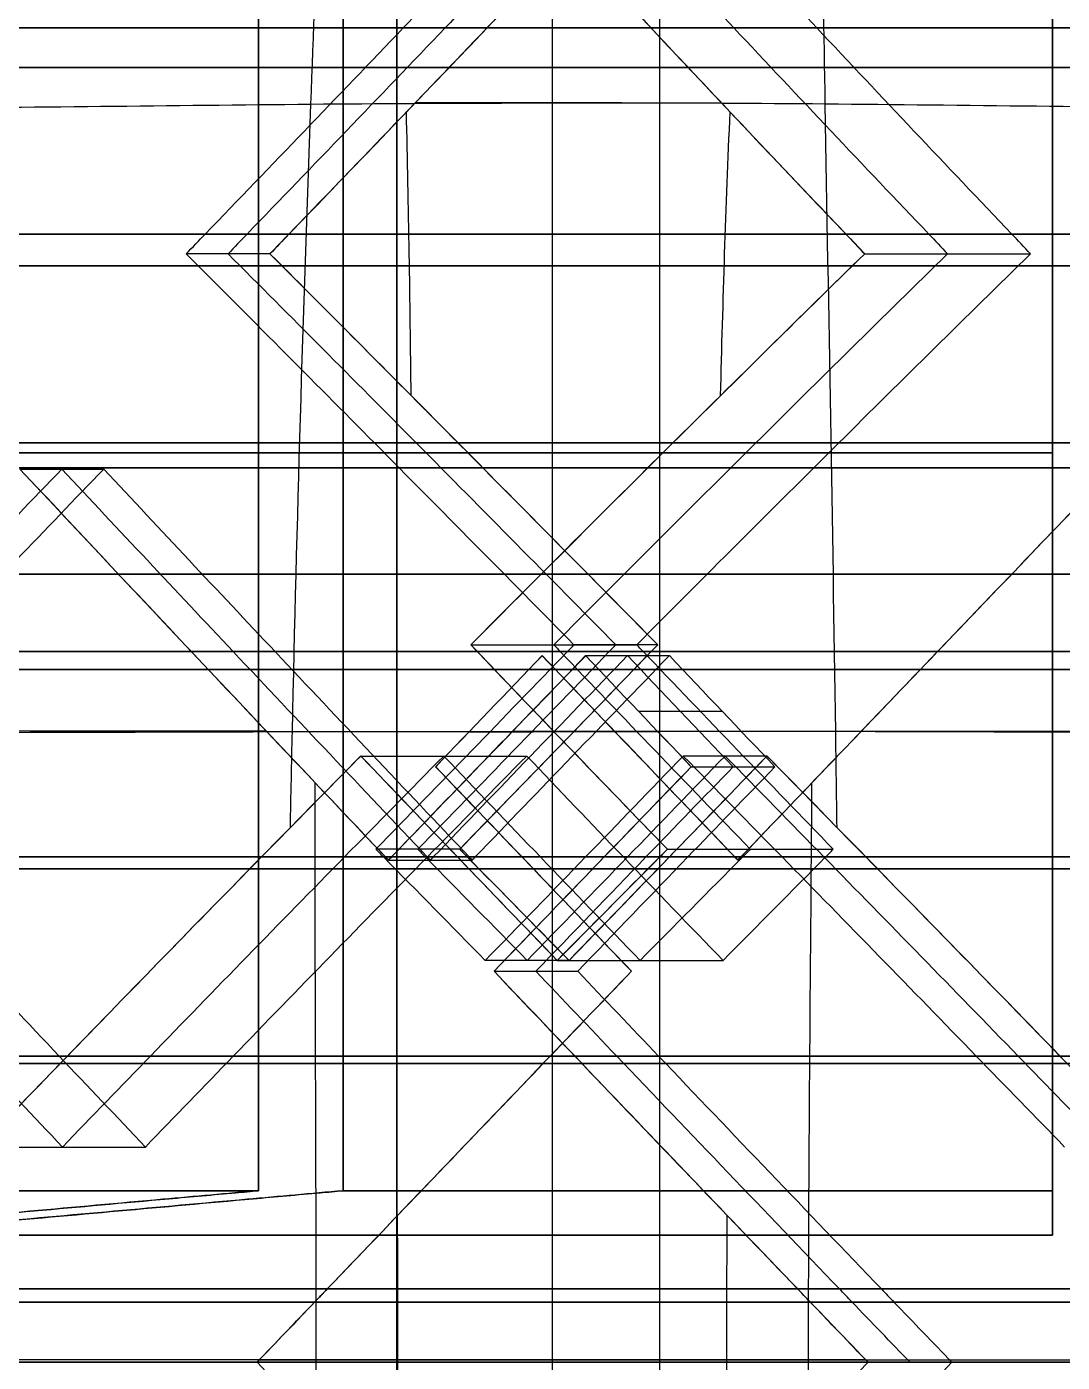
# Model space of a CAD drawing. Header units: millimetres. Extents: x -184 to 184, y -148 to 146.
# Drawn here: x -17.95 to -0.83, y -1 to 21.09 of the extents above; entities that cross this region are included whole.
import ezdxf

# ---------------------------------------------------------------- set-up
doc = ezdxf.new("R2010")
doc.units = ezdxf.units.MM
doc.header["$MEASUREMENT"] = 0
for name, color, linetype, true_color in [('Helping lines', 7, 'Continuous', 0xc80000), ('Rim', 1, 'Continuous', 0xff0000), ('Spacer', 7, 'Continuous', 0xffdead), ('Tyre', 7, 'Continuous', 0x000000)]:
    doc.layers.add(name, color=color, linetype=linetype, true_color=true_color)

msp = doc.modelspace()

# ---------------------------------------------------------------- linework, layer by layer
at = {"layer": 'Helping lines'}
msp.add_line((184.089, -1), (-184.089, -1), dxfattribs=at)
at = {"layer": 'Helping lines', "extrusion": (0, 1, 0)}
msp.add_circle((0, 0, -1), 127, dxfattribs=at)
at = {"layer": 'Rim', "extrusion": (0, 1, 0)}
msp.add_circle((0, 0, 12.037), 36.738, dxfattribs=at)
for start, end in [(46.7109, 88.2891), (271.7109, 313.2891)]:
    msp.add_arc((0, 0, 14.044), 33.051, start, end, dxfattribs=at)
at = {"layer": 'Rim', "extrusion": (-3.13543e-08, 1, -1.98731e-08)}
msp.add_arc((0, 0, 1.837), 19, 317.9772, 357.0228, dxfattribs=at)
at = {"layer": 'Rim', "extrusion": (-3.62232e-08, 1, 8.11843e-09)}
msp.add_arc((0, 0, 1.837), 19, 2.9772, 42.0228, dxfattribs=at)
at = {"layer": 'Rim', "extrusion": (-8.11843e-09, 1, -3.62232e-08)}
msp.add_arc((0, 0, 1.837), 19, 272.9772, 312.0228, dxfattribs=at)
at = {"layer": 'Rim', "extrusion": (-1.98731e-08, 1, 3.13543e-08)}
msp.add_arc((0, 0, 1.837), 19, 47.9772, 87.0228, dxfattribs=at)
at = {"layer": 'Rim', "extrusion": (1.77996e-15, 1, -8.51685e-16)}
msp.add_arc((0, 0, 1.102), 30.562, 46.8504, 88.1496, dxfattribs=at)
at = {"layer": 'Rim', "extrusion": (1.46866e-15, 1, 6.99118e-15)}
msp.add_arc((0, 0, 1.102), 30.562, 271.8504, 313.1496, dxfattribs=at)
at = {"layer": 'Rim'}
for points, degree in [([(-11.831, 45, -7.484), (-11.831, -1, -7.484), (-11.831, -47, -7.484)], 2), ([(-7.484, 45, 11.831), (-7.484, -1, 11.831), (-7.484, -47, 11.831)], 2), ([(-14.115, 1.837, -12.719), (-14.115, 20.938, -12.719), (-14.115, 40.039, -12.719)], 2), ([(-14.115, 40.039, 12.719), (-14.115, 20.938, 12.719), (-14.115, 1.837, 12.719)], 2), ([(-12.719, 40.039, -14.115), (-12.719, 20.938, -14.115), (-12.719, 1.837, -14.115)], 2), ([(-12.719, 1.837, 14.115), (-12.719, 20.938, 14.115), (-12.719, 40.039, 14.115)], 2), ([(-0.987, 1.837, -18.974), (-0.987, 20.938, -18.974), (-0.987, 40.039, -18.974)], 2), ([(-0.987, 40.039, 18.974), (-0.987, 20.938, 18.974), (-0.987, 1.837, 18.974)], 2), ([(-0.987, 40.039, -33.14), (-0.987, 27.312, -33.14), (-0.987, 14.584, -33.14)], 2), ([(-0.987, 40.039, 33.14), (-0.987, 27.312, 33.14), (-0.987, 14.584, 33.14)], 2), ([(-0.987, 26.987, 35.526), (-0.987, 18.358, 33.866), (-0.987, 9.73, 32.206), (-0.987, 1.102, 30.546)], 3), ([(-0.987, 1.102, -30.546), (-0.987, 9.73, -32.206), (-0.987, 18.359, -33.866), (-0.987, 26.987, -35.526)], 3)]:
    msp.add_open_spline(points, degree=degree, dxfattribs=at)
for points, knots in [([(-22.297, 1.102, 20.901), (-20.804, 1.236, 19.409), (-19.314, 1.37, 17.918), (-17.083, 1.57, 15.688), (-16.342, 1.637, 14.946), (-15.232, 1.737, 13.837), (-14.863, 1.77, 13.467), (-14.368, 1.814, 12.972), (-14.241, 1.826, 12.846), (-14.115, 1.837, 12.719)], [0, 0, 0, 0, 6.31056, 6.31056, 9.465016, 9.465016, 11.041908, 11.041908, 11.585209, 11.585209, 11.585209, 11.585209]), ([(-14.115, 1.837, -12.719), (-14.642, 1.79, -13.246), (-15.169, 1.742, -13.774), (-16.43, 1.629, -15.034), (-17.163, 1.563, -15.768), (-19.363, 1.366, -17.968), (-20.83, 1.234, -19.435), (-22.297, 1.102, -20.901)], [1.690357, 1.690357, 1.690357, 1.690357, 3.931987, 3.931987, 7.049703, 7.049703, 13.285135, 13.285135, 13.285135, 13.285135]), ([(-20.901, 1.102, -22.297), (-19.409, 1.236, -20.804), (-17.918, 1.37, -19.314), (-15.688, 1.57, -17.083), (-14.946, 1.637, -16.342), (-13.837, 1.737, -15.232), (-13.467, 1.77, -14.863), (-12.972, 1.814, -14.368), (-12.846, 1.826, -14.241), (-12.719, 1.837, -14.115)], [0, 0, 0, 0, 6.31056, 6.31056, 9.465016, 9.465016, 11.041908, 11.041908, 11.585209, 11.585209, 11.585209, 11.585209]), ([(-12.719, 1.837, 14.115), (-13.246, 1.79, 14.642), (-13.774, 1.742, 15.169), (-15.034, 1.629, 16.43), (-15.768, 1.563, 17.163), (-17.968, 1.366, 19.363), (-19.435, 1.234, 20.83), (-20.901, 1.102, 22.297)], [1.690357, 1.690357, 1.690357, 1.690357, 3.931987, 3.931987, 7.049703, 7.049703, 13.285135, 13.285135, 13.285135, 13.285135]), ([(-0.987, 1.102, 30.546), (-0.987, 1.236, 28.435), (-0.987, 1.37, 26.327), (-0.987, 1.57, 23.173), (-0.987, 1.637, 22.124), (-0.987, 1.737, 20.555), (-0.987, 1.77, 20.033), (-0.987, 1.814, 19.332), (-0.987, 1.826, 19.154), (-0.987, 1.837, 18.974)], [0, 0, 0, 0, 6.31056, 6.31056, 9.465016, 9.465016, 11.041908, 11.041908, 11.585209, 11.585209, 11.585209, 11.585209]), ([(-0.987, 1.837, -18.974), (-0.987, 1.79, -19.72), (-0.987, 1.742, -20.466), (-0.987, 1.629, -22.249), (-0.987, 1.563, -23.286), (-0.987, 1.366, -26.397), (-0.987, 1.234, -28.472), (-0.987, 1.102, -30.546)], [1.690357, 1.690357, 1.690357, 1.690357, 3.931987, 3.931987, 7.049703, 7.049703, 13.285135, 13.285135, 13.285135, 13.285135])]:
    msp.add_open_spline(points, degree=3, knots=knots, dxfattribs=at)
msp.add_rational_spline([(-11.831, -1, -7.484), (-19.316, -1, 4.347), (-7.484, -1, 11.831), (4.347, -1, 19.316), (11.831, -1, 7.484), (19.316, -1, -4.347), (7.484, -1, -11.832), (-4.347, -1, -19.316), (-11.831, -1, -7.484)], [0.999999860338, 0.707106851018, 1, 0.707106781187, 1, 0.707106781187, 1, 0.707106781187, 1], degree=2, knots=[113.097336, 113.097336, 113.097336, 114.668132, 114.668132, 116.238928, 116.238928, 117.809724, 117.809724, 119.380521, 119.380521, 119.380521], dxfattribs=at)
at = {"layer": 'Spacer'}
for points in [[(-11.831, -39, -7.484), (-11.831, -1, -7.484), (-11.831, 37, -7.484)], [(-9.257, -39, -5.856), (-9.257, -1, -5.856), (-9.257, 37, -5.856)]]:
    msp.add_open_spline(points, degree=2, dxfattribs=at)
at = {"layer": 'Tyre'}
for p, q in [((-10.339, 21.072, -131.249), (-11.723, 21.072, -121.176)), ((-7.626, 21.072, 131.434), (-4.883, 21.072, 121.644)), ((-13.613, 17.662, -131.404), (-14.997, 17.662, -121.332)), ((-4.404, 17.662, 132.034), (-1.661, 17.662, 122.244)), ((-13.927, 17.335, -131.409), (-15.312, 17.335, -121.336)), ((-4.093, 17.335, 132.081), (-1.35, 17.335, 122.291)), ((-10.815, 14.206, -132.062), (-12.199, 14.206, -121.989)), ((-7.265, 14.206, 132.304), (-4.522, 14.206, 122.514)), ((-18.061, 13.774, -131.416), (-16.677, 13.774, -121.344)), ((-10.605, 10.867, 132.377), (-7.862, 10.867, 122.587)), ((-7.516, 10.867, -132.588), (-8.9, 10.867, -122.516)), ((-15.227, 10.755, -132.017), (-13.843, 10.755, -121.945)), ((-10.498, 10.755, 132.393), (-7.755, 10.755, 122.602)), ((-9.427, 10.688, 132.552), (-9.427, 10.688, 122.385)), ((-7.624, 10.755, -132.589), (-9.008, 10.755, -122.517)), ((-8.707, 10.688, -132.601), (-7.323, 10.688, -122.529)), ((-2.888, 10.755, 132.861), (-2.888, 10.755, 122.694)), ((-10.307, 9.769, 132.546), (-10.307, 9.769, 122.378)), ((-7.834, 9.769, -132.715), (-6.45, 9.769, -122.642)), ((-12.425, 9.028, 132.349), (-9.682, 9.028, 122.559)), ((-11.187, 8.849, 132.528), (-11.187, 8.849, 122.36)), ((-5.709, 9.028, -132.809), (-7.094, 9.028, -122.736)), ((-6.96, 8.849, -132.817), (-5.576, 8.849, -122.744)), ((-14.067, 7.358, 132.285), (-11.324, 7.358, 122.495)), ((-10.79, 7.485, -132.542), (-12.174, 7.485, -122.469)), ((-10.665, 7.358, -132.559), (-12.049, 7.358, -122.487)), ((-12.017, 7.358, -132.546), (-10.633, 7.358, -122.473)), ((-11.968, 7.306, -132.553), (-10.584, 7.306, -122.48)), ((-11.918, 7.358, -132.555), (-10.533, 7.358, -122.482)), ((-10.826, 7.358, 132.57), (-8.083, 7.358, 122.779)), ((-9.759, 7.358, 132.724), (-9.759, 7.358, 122.557)), ((-7.323, 7.358, -132.809), (-8.708, 7.358, -122.737)), ((-8.401, 7.358, -132.817), (-7.017, 7.358, -122.744)), ((-7.481, 7.358, 132.777), (-4.738, 7.358, 122.987)), ((-7.355, 7.485, 132.777), (-4.612, 7.485, 122.987)), ((-6.24, 7.358, 132.943), (-6.24, 7.358, 122.776)), ((-6.19, 7.306, 132.948), (-6.19, 7.306, 122.781)), ((-6.14, 7.358, 132.948), (-6.14, 7.358, 122.781)), ((-4.073, 7.358, -132.968), (-5.458, 7.358, -122.896)), ((-8.982, 5.646, -132.771), (-10.367, 5.646, -122.699)), ((-9.177, 5.646, 132.758), (-6.434, 5.646, 122.968)), ((-10.222, 5.467, -132.776), (-8.838, 5.467, -122.703)), ((-7.949, 5.467, 132.931), (-7.949, 5.467, 122.764)), ((-20.156, 4.065, 131.657), (-17.413, 4.065, 121.867)), ((-17.276, 4.065, 132.053), (-14.533, 4.065, 122.262)), ((-9.292, 4.065, 132.889), (-9.292, 4.065, 122.722)), ((-8.886, 4.065, -132.917), (-7.502, 4.065, -122.844)), ((-0.863, 4.065, -133.175), (-2.248, 4.065, -123.103)), ((-18.729, 2.56, 131.901), (-15.986, 2.56, 122.111)), ((-12.979, 0.212, 132.649), (-12.979, 0.212, 122.482)), ((-5.201, 0.212, -133.181), (-3.816, 0.212, -123.108)), ((-13.188, -0.006, 132.639), (-13.188, -0.006, 122.472)), ((-4.993, -0.006, -133.2), (-3.608, -0.006, -123.127)), ((-14.141, -1.001, 132.535), (-14.141, -1.001, 122.368)), ((-4.035, -1.001, -133.227), (-2.65, -1.001, -123.154))]:
    msp.add_line(p, q, dxfattribs=at)
at = {"layer": 'Tyre', "extrusion": (0, 1, 0)}
for centre, radius in [((-0.002, 0, 21.072), 127.353), ((-0.002, 0, 20.415), 123.407), ((-0.002, 0, 17.662), 127.831), ((-0.002, 0, 17.139), 123.865), ((-0.002, 0, 14.206), 128.204), ((-0.002, 0, 13.797), 124.225), ((-0.002, 0, 10.755), 128.486), ((-0.002, 0, 10.46), 124.497), ((-0.002, 0, 7.358), 128.687), ((-0.002, 0, 7.163), 124.692), ((-0.002, 0, 4.065), 128.817), ((-0.002, 0, 3.943), 124.819), ((-0.002, 0, -0.006), 128.908)]:
    msp.add_circle(centre, radius, dxfattribs=at)
at = {"layer": 'Tyre', "extrusion": (1.65375e-16, 1, 0)}
msp.add_circle((-0.002, 0, 0.212), 128.897, dxfattribs=at)
at = {"layer": 'Tyre', "extrusion": (5.68862e-17, 1, 0)}
msp.add_circle((-0.002, 0, -1), 124.906, dxfattribs=at)
at = {"layer": 'Tyre'}
for points, knots in [([(-13.589, 7.845, 132.308), (-13.579, 8.374, 132.283), (-13.496, 12.364, 132.08), (-13.31, 18.671, 131.594), (-13.067, 24.502, 130.496), (-12.935, 26.844, 129.927)], [51.609654, 51.609654, 51.609654, 51.609654, 53.199346, 63.599665, 70.617441, 70.617441, 70.617441, 70.617441]), ([(-4.55, 7.845, -132.926), (-4.557, 8.374, -132.9), (-4.611, 12.364, -132.688), (-4.729, 18.671, -132.181), (-4.821, 24.502, -131.06), (-4.874, 26.844, -130.479)], [51.609654, 51.609654, 51.609654, 51.609654, 53.199346, 63.599665, 70.617441, 70.617441, 70.617441, 70.617441]), ([(-15.312, 17.335, -121.336), (-15.207, 17.444, -121.335), (-15.102, 17.553, -121.333), (-14.997, 17.662, -121.332), (-13.903, 18.797, -121.313), (-12.811, 19.934, -121.263), (-11.723, 21.072, -121.176), (-10.854, 21.982, -121.107), (-9.986, 22.893, -121.014), (-9.123, 23.803, -120.895)], [-562.448075, -562.448075, -562.448075, -562.448075, -561.994457, -561.994457, -561.994457, -557.263242, -557.263242, -557.263242, -553.481691, -553.481691, -553.481691, -553.481691]), ([(-8.431, 23.803, -125.931), (-9.294, 22.893, -126.05), (-10.161, 21.982, -126.143), (-11.031, 21.072, -126.212), (-12.119, 19.934, -126.299), (-13.211, 18.797, -126.35), (-14.305, 17.662, -126.368), (-14.41, 17.553, -126.37), (-14.515, 17.444, -126.371), (-14.62, 17.335, -126.372)], [553.481691, 553.481691, 553.481691, 553.481691, 557.263242, 557.263242, 557.263242, 561.994457, 561.994457, 561.994457, 562.448075, 562.448075, 562.448075, 562.448075]), ([(-7.739, 23.803, -130.967), (-8.602, 22.893, -131.086), (-9.469, 21.982, -131.179), (-10.339, 21.072, -131.249), (-11.426, 19.934, -131.335), (-12.518, 18.797, -131.386), (-13.613, 17.662, -131.404), (-13.718, 17.553, -131.406), (-13.822, 17.444, -131.407), (-13.927, 17.335, -131.409)], [553.481691, 553.481691, 553.481691, 553.481691, 557.263242, 557.263242, 557.263242, 561.994457, 561.994457, 561.994457, 562.448075, 562.448075, 562.448075, 562.448075]), ([(-10.164, 23.803, 130.801), (-9.325, 22.893, 131.037), (-8.478, 21.982, 131.247), (-7.626, 21.072, 131.434), (-6.56, 19.934, 131.668), (-5.485, 18.797, 131.867), (-4.404, 17.662, 132.034), (-4.3, 17.553, 132.05), (-4.196, 17.444, 132.066), (-4.093, 17.335, 132.081)], [553.481691, 553.481691, 553.481691, 553.481691, 557.263242, 557.263242, 557.263242, 561.994457, 561.994457, 561.994457, 562.448075, 562.448075, 562.448075, 562.448075]), ([(-8.792, 23.803, 125.906), (-7.953, 22.893, 126.142), (-7.107, 21.982, 126.352), (-6.255, 21.072, 126.539), (-5.189, 19.934, 126.773), (-4.114, 18.797, 126.972), (-3.032, 17.662, 127.139), (-2.929, 17.553, 127.155), (-2.825, 17.444, 127.171), (-2.721, 17.335, 127.186)], [553.481691, 553.481691, 553.481691, 553.481691, 557.263242, 557.263242, 557.263242, 561.994457, 561.994457, 561.994457, 562.448075, 562.448075, 562.448075, 562.448075]), ([(-1.35, 17.335, 122.291), (-1.453, 17.444, 122.276), (-1.557, 17.553, 122.26), (-1.661, 17.662, 122.244), (-2.742, 18.797, 122.077), (-3.817, 19.934, 121.878), (-4.883, 21.072, 121.644), (-5.735, 21.982, 121.457), (-6.581, 22.893, 121.247), (-7.42, 23.803, 121.011)], [-562.448075, -562.448075, -562.448075, -562.448075, -561.994457, -561.994457, -561.994457, -557.263242, -557.263242, -557.263242, -553.481691, -553.481691, -553.481691, -553.481691]), ([(-29.977, 19.832, 128.489), (-28.996, 19.827, 128.714), (-25.768, 19.803, 129.422), (-20.258, 19.715, 130.532), (-13.247, 19.829, 131.351), (-8.8, 19.834, 131.575), (-6.462, 19.833, 131.669)], [4.957821, 4.957821, 4.957821, 4.957821, 7.979294, 14.867092, 21.754891, 28.497638, 28.497638, 28.497638, 28.497638]), ([(12.205, 19.832, -131.374), (11.202, 19.827, -131.464), (7.908, 19.803, -131.726), (2.298, 19.715, -132.075), (-4.759, 19.829, -131.931), (-9.195, 19.834, -131.548), (-11.524, 19.833, -131.323)], [4.957821, 4.957821, 4.957821, 4.957821, 7.979294, 14.867092, 21.754891, 28.497638, 28.497638, 28.497638, 28.497638]), ([(-8.9, 10.867, -122.516), (-10, 11.984, -122.367), (-11.1, 13.097, -122.192), (-12.199, 14.206, -121.989), (-13.238, 15.254, -121.797), (-14.275, 16.297, -121.58), (-15.312, 17.335, -121.336)], [-571.634047, -571.634047, -571.634047, -571.634047, -566.910086, -566.910086, -566.910086, -562.448075, -562.448075, -562.448075, -562.448075]), ([(-14.62, 17.335, -126.372), (-13.583, 16.297, -126.616), (-12.545, 15.254, -126.833), (-11.507, 14.206, -127.025), (-10.408, 13.097, -127.228), (-9.308, 11.984, -127.403), (-8.208, 10.867, -127.552)], [562.448075, 562.448075, 562.448075, 562.448075, 566.910086, 566.910086, 566.910086, 571.634047, 571.634047, 571.634047, 571.634047]), ([(-7.516, 10.867, -132.595), (-8.569, 11.937, -132.455), (-9.621, 13.002, -132.288), (-11.759, 15.159, -131.892), (-12.843, 16.249, -131.66), (-13.928, 17.335, -131.412)], [-68.94071, -68.94071, -68.94071, -68.94071, -64.42064, -64.42064, -59.754737, -59.754737, -59.754737, -59.754737]), ([(-13.927, 17.335, -131.409), (-12.891, 16.297, -131.653), (-11.853, 15.254, -131.87), (-10.815, 14.206, -132.062), (-9.715, 13.097, -132.265), (-8.616, 11.984, -132.44), (-7.516, 10.867, -132.588)], [562.448075, 562.448075, 562.448075, 562.448075, 566.910086, 566.910086, 566.910086, 571.634047, 571.634047, 571.634047, 571.634047]), ([(-10.606, 10.867, 132.384), (-9.544, 11.937, 132.388), (-8.479, 13.002, 132.366), (-6.307, 15.159, 132.265), (-5.201, 16.249, 132.182), (-4.093, 17.335, 132.084)], [-68.94071, -68.94071, -68.94071, -68.94071, -64.42064, -64.42064, -59.754737, -59.754737, -59.754737, -59.754737]), ([(-4.093, 17.335, 132.081), (-5.153, 16.297, 132.182), (-6.21, 15.254, 132.256), (-7.265, 14.206, 132.304), (-8.382, 13.097, 132.356), (-9.495, 11.984, 132.38), (-10.605, 10.867, 132.377)], [562.448075, 562.448075, 562.448075, 562.448075, 566.910086, 566.910086, 566.910086, 571.634047, 571.634047, 571.634047, 571.634047]), ([(-2.721, 17.335, 127.186), (-3.781, 16.297, 127.287), (-4.839, 15.254, 127.361), (-5.894, 14.206, 127.409), (-7.011, 13.097, 127.461), (-8.124, 11.984, 127.484), (-9.234, 10.867, 127.482)], [562.448075, 562.448075, 562.448075, 562.448075, 566.910086, 566.910086, 566.910086, 571.634047, 571.634047, 571.634047, 571.634047]), ([(-7.862, 10.867, 122.587), (-6.752, 11.984, 122.589), (-5.639, 13.097, 122.566), (-4.522, 14.206, 122.514), (-3.467, 15.254, 122.466), (-2.41, 16.297, 122.392), (-1.35, 17.335, 122.291)], [-571.634047, -571.634047, -571.634047, -571.634047, -566.910086, -566.910086, -566.910086, -562.448075, -562.448075, -562.448075, -562.448075]), ([(-17.369, 13.774, -126.38), (-18.335, 12.769, -126.34), (-19.299, 11.762, -126.277), (-20.26, 10.755, -126.194), (-21.341, 9.623, -126.101), (-22.419, 8.491, -125.981), (-23.493, 7.358, -125.837), (-23.51, 7.341, -125.835), (-23.526, 7.323, -125.833), (-23.543, 7.306, -125.83)], [896.70612, 896.70612, 896.70612, 896.70612, 900.890738, 900.890738, 900.890738, 905.594487, 905.594487, 905.594487, 905.666646, 905.666646, 905.666646, 905.666646]), ([(-22.851, 7.306, -120.794), (-22.834, 7.323, -120.796), (-22.818, 7.341, -120.799), (-22.801, 7.358, -120.801), (-21.727, 8.491, -120.945), (-20.649, 9.623, -121.064), (-19.568, 10.755, -121.158), (-18.607, 11.762, -121.241), (-17.643, 12.769, -121.303), (-16.677, 13.774, -121.344)], [-905.666646, -905.666646, -905.666646, -905.666646, -905.594487, -905.594487, -905.594487, -900.890738, -900.890738, -900.890738, -896.70612, -896.70612, -896.70612, -896.70612]), ([(-11.968, 7.306, -132.553), (-11.984, 7.323, -132.55), (-12.001, 7.341, -132.548), (-12.017, 7.358, -132.546), (-13.091, 8.491, -132.395), (-14.161, 9.623, -132.219), (-15.227, 10.755, -132.017), (-16.175, 11.762, -131.838), (-17.12, 12.769, -131.638), (-18.061, 13.774, -131.416)], [887.745593, 887.745593, 887.745593, 887.745593, 887.817752, 887.817752, 887.817752, 892.521502, 892.521502, 892.521502, 896.70612, 896.70612, 896.70612, 896.70612]), ([(-11.276, 7.306, -127.516), (-11.292, 7.323, -127.514), (-11.309, 7.341, -127.512), (-11.325, 7.358, -127.51), (-12.399, 8.491, -127.358), (-13.469, 9.623, -127.183), (-14.535, 10.755, -126.981), (-15.483, 11.762, -126.802), (-16.428, 12.769, -126.602), (-17.369, 13.774, -126.38)], [887.745593, 887.745593, 887.745593, 887.745593, 887.817752, 887.817752, 887.817752, 892.521502, 892.521502, 892.521502, 896.70612, 896.70612, 896.70612, 896.70612]), ([(-16.677, 13.774, -121.344), (-15.736, 12.769, -121.566), (-14.791, 11.762, -121.765), (-13.843, 10.755, -121.945), (-12.777, 9.623, -122.146), (-11.706, 8.491, -122.322), (-10.633, 7.358, -122.473), (-10.616, 7.341, -122.476), (-10.6, 7.323, -122.478), (-10.584, 7.306, -122.48)], [-896.70612, -896.70612, -896.70612, -896.70612, -892.521502, -892.521502, -892.521502, -887.817752, -887.817752, -887.817752, -887.745593, -887.745593, -887.745593, -887.745593]), ([(-6.19, 7.306, 132.948), (-6.173, 7.323, 132.948), (-6.156, 7.341, 132.948), (-6.14, 7.358, 132.948), (-5.056, 8.491, 132.944), (-3.972, 9.623, 132.916), (-2.888, 10.755, 132.861), (-1.924, 11.762, 132.813), (-0.961, 12.769, 132.743), (0.002, 13.774, 132.652)], [887.745593, 887.745593, 887.745593, 887.745593, 887.817752, 887.817752, 887.817752, 892.521502, 892.521502, 892.521502, 896.70612, 896.70612, 896.70612, 896.70612]), ([(0.002, 13.774, 122.485), (-0.961, 12.769, 122.576), (-1.924, 11.762, 122.646), (-2.888, 10.755, 122.694), (-3.972, 9.623, 122.749), (-5.056, 8.491, 122.777), (-6.14, 7.358, 122.781), (-6.156, 7.341, 122.781), (-6.173, 7.323, 122.781), (-6.19, 7.306, 122.781)], [-896.70612, -896.70612, -896.70612, -896.70612, -892.521502, -892.521502, -892.521502, -887.817752, -887.817752, -887.817752, -887.745593, -887.745593, -887.745593, -887.745593]), ([(-6.19, 7.306, 127.864), (-6.173, 7.323, 127.864), (-6.156, 7.341, 127.864), (-6.14, 7.358, 127.864), (-5.056, 8.491, 127.861), (-3.972, 9.623, 127.832), (-2.888, 10.755, 127.778), (-1.924, 11.762, 127.729), (-0.961, 12.769, 127.66), (0.002, 13.774, 127.568)], [887.745593, 887.745593, 887.745593, 887.745593, 887.817752, 887.817752, 887.817752, 892.521502, 892.521502, 892.521502, 896.70612, 896.70612, 896.70612, 896.70612]), ([(-12.174, 7.485, -122.469), (-11.118, 8.573, -122.509), (-10.062, 9.663, -122.525), (-9.008, 10.755, -122.517), (-8.972, 10.792, -122.516), (-8.936, 10.83, -122.516), (-8.9, 10.867, -122.516)], [-576.341863, -576.341863, -576.341863, -576.341863, -571.789323, -571.789323, -571.789323, -571.634047, -571.634047, -571.634047, -571.634047]), ([(-8.208, 10.867, -127.552), (-8.244, 10.83, -127.552), (-8.28, 10.792, -127.553), (-8.316, 10.755, -127.553), (-9.37, 9.663, -127.562), (-10.425, 8.573, -127.546), (-11.482, 7.485, -127.506)], [571.634047, 571.634047, 571.634047, 571.634047, 571.789323, 571.789323, 571.789323, 576.341863, 576.341863, 576.341863, 576.341863]), ([(-7.516, 10.867, -132.588), (-7.552, 10.83, -132.589), (-7.588, 10.792, -132.589), (-7.624, 10.755, -132.589), (-8.677, 9.663, -132.598), (-9.733, 8.573, -132.582), (-10.79, 7.485, -132.542)], [571.634047, 571.634047, 571.634047, 571.634047, 571.789323, 571.789323, 571.789323, 576.341863, 576.341863, 576.341863, 576.341863]), ([(-10.605, 10.867, 132.377), (-10.57, 10.83, 132.382), (-10.534, 10.792, 132.387), (-10.498, 10.755, 132.393), (-9.456, 9.663, 132.545), (-8.408, 8.573, 132.672), (-7.355, 7.485, 132.777)], [571.634047, 571.634047, 571.634047, 571.634047, 571.789323, 571.789323, 571.789323, 576.341863, 576.341863, 576.341863, 576.341863]), ([(-9.234, 10.867, 127.482), (-9.198, 10.83, 127.487), (-9.162, 10.792, 127.492), (-9.127, 10.755, 127.497), (-8.084, 9.663, 127.65), (-7.036, 8.573, 127.777), (-5.984, 7.485, 127.882)], [571.634047, 571.634047, 571.634047, 571.634047, 571.789323, 571.789323, 571.789323, 576.341863, 576.341863, 576.341863, 576.341863]), ([(-4.612, 7.485, 122.987), (-5.665, 8.573, 122.882), (-6.713, 9.663, 122.755), (-7.755, 10.755, 122.602), (-7.791, 10.792, 122.597), (-7.826, 10.83, 122.592), (-7.862, 10.867, 122.587)], [-576.341863, -576.341863, -576.341863, -576.341863, -571.789323, -571.789323, -571.789323, -571.634047, -571.634047, -571.634047, -571.634047]), ([(-8.707, 10.688, -132.601), (-9.779, 9.58, -132.611), (-10.85, 8.469, -132.595), (-11.918, 7.358, -132.555), (-11.935, 7.341, -132.554), (-11.951, 7.323, -132.553), (-11.968, 7.306, -132.553)], [883.046825, 883.046825, 883.046825, 883.046825, 887.673264, 887.673264, 887.673264, 887.745593, 887.745593, 887.745593, 887.745593]), ([(-8.015, 10.688, -127.565), (-9.087, 9.58, -127.574), (-10.157, 8.469, -127.558), (-11.226, 7.358, -127.518), (-11.242, 7.341, -127.518), (-11.259, 7.323, -127.517), (-11.276, 7.306, -127.516)], [883.046825, 883.046825, 883.046825, 883.046825, 887.673264, 887.673264, 887.673264, 887.745593, 887.745593, 887.745593, 887.745593]), ([(-10.584, 7.306, -122.48), (-10.567, 7.323, -122.481), (-10.55, 7.341, -122.481), (-10.533, 7.358, -122.482), (-9.465, 8.469, -122.522), (-8.395, 9.58, -122.538), (-7.323, 10.688, -122.529)], [-887.745593, -887.745593, -887.745593, -887.745593, -887.673264, -887.673264, -887.673264, -883.046825, -883.046825, -883.046825, -883.046825]), ([(-9.427, 10.688, 132.552), (-8.366, 9.58, 132.707), (-7.303, 8.469, 132.837), (-6.24, 7.358, 132.943), (-6.223, 7.341, 132.945), (-6.206, 7.323, 132.946), (-6.19, 7.306, 132.948)], [883.046825, 883.046825, 883.046825, 883.046825, 887.673264, 887.673264, 887.673264, 887.745593, 887.745593, 887.745593, 887.745593]), ([(-6.19, 7.306, 122.781), (-6.206, 7.323, 122.779), (-6.223, 7.341, 122.777), (-6.24, 7.358, 122.776), (-7.303, 8.469, 122.67), (-8.366, 9.58, 122.54), (-9.427, 10.688, 122.385)], [-887.745593, -887.745593, -887.745593, -887.745593, -887.673264, -887.673264, -887.673264, -883.046825, -883.046825, -883.046825, -883.046825]), ([(-9.427, 10.688, 127.468), (-8.366, 9.58, 127.624), (-7.303, 8.469, 127.753), (-6.24, 7.358, 127.859), (-6.223, 7.341, 127.861), (-6.206, 7.323, 127.863), (-6.19, 7.306, 127.864)], [883.046825, 883.046825, 883.046825, 883.046825, 887.673264, 887.673264, 887.673264, 887.745593, 887.745593, 887.745593, 887.745593]), ([(-27.876, 9.44, 130.014), (-27.683, 9.439, 130.055), (-25.241, 9.434, 130.57), (-20.522, 9.404, 131.445), (-14.408, 9.434, 132.185), (-10.689, 9.435, 132.474), (-9.234, 9.434, 132.564)], [7.386594, 7.386594, 7.386594, 7.386594, 7.979294, 14.867092, 21.754891, 26.053138, 26.053138, 26.053138, 26.053138]), ([(-13.986, 9.439, -132.241), (-15.996, 9.441, -132.036), (-18.75, 9.441, -131.682), (-21.479, 9.442, -131.236), (-22.205, 9.442, -131.112)], [-4.98254, -4.98254, -4.98254, -4.98254, 1.091495, 3.297259, 3.297259, 3.297259, 3.297259]), ([(9.916, 9.44, -132.599), (9.719, 9.439, -132.614), (7.23, 9.434, -132.791), (2.436, 9.404, -133.015), (-3.723, 9.434, -132.916), (-7.446, 9.435, -132.696), (-8.9, 9.434, -132.587)], [7.386594, 7.386594, 7.386594, 7.386594, 7.979294, 14.867092, 21.754891, 26.053138, 26.053138, 26.053138, 26.053138]), ([(-4.148, 9.439, 132.914), (-2.129, 9.441, 132.985), (0.648, 9.441, 133.009), (3.412, 9.442, 132.939), (4.148, 9.442, 132.914)], [-4.98254, -4.98254, -4.98254, -4.98254, 1.091495, 3.297259, 3.297259, 3.297259, 3.297259]), ([(-17.357, 2.56, 127.007), (-17.834, 3.061, 126.93), (-18.31, 3.563, 126.848), (-18.784, 4.065, 126.762), (-19.822, 5.162, 126.573), (-20.854, 6.259, 126.363), (-21.881, 7.358, 126.13), (-22.401, 7.915, 126.012), (-22.92, 8.472, 125.888), (-23.437, 9.028, 125.758)], [592.682117, 592.682117, 592.682117, 592.682117, 594.77019, 594.77019, 594.77019, 599.334927, 599.334927, 599.334927, 601.648115, 601.648115, 601.648115, 601.648115]), ([(-22.066, 9.028, 120.863), (-21.549, 8.472, 120.993), (-21.03, 7.915, 121.117), (-20.51, 7.358, 121.235), (-19.483, 6.259, 121.468), (-18.45, 5.162, 121.678), (-17.413, 4.065, 121.867), (-16.938, 3.563, 121.953), (-16.463, 3.061, 122.034), (-15.986, 2.56, 122.111)], [-601.648115, -601.648115, -601.648115, -601.648115, -599.334927, -599.334927, -599.334927, -594.77019, -594.77019, -594.77019, -592.682117, -592.682117, -592.682117, -592.682117]), ([(-12.425, 9.028, 132.349), (-12.973, 8.472, 132.334), (-13.521, 7.915, 132.312), (-14.067, 7.358, 132.285), (-15.141, 6.263, 132.23), (-16.21, 5.165, 132.152), (-17.276, 4.065, 132.052), (-17.761, 3.564, 132.006), (-18.245, 3.062, 131.956), (-18.729, 2.56, 131.901)], [583.637199, 583.637199, 583.637199, 583.637199, 585.980748, 585.980748, 585.980748, 590.584816, 590.584816, 590.584816, 592.682117, 592.682117, 592.682117, 592.682117]), ([(-11.053, 9.028, 127.454), (-11.602, 8.472, 127.439), (-12.149, 7.915, 127.417), (-12.696, 7.358, 127.39), (-13.769, 6.263, 127.335), (-14.839, 5.165, 127.258), (-15.904, 4.065, 127.157), (-16.39, 3.564, 127.112), (-16.874, 3.062, 127.062), (-17.357, 2.56, 127.007)], [583.637199, 583.637199, 583.637199, 583.637199, 585.980748, 585.980748, 585.980748, 590.584816, 590.584816, 590.584816, 592.682117, 592.682117, 592.682117, 592.682117]), ([(-15.986, 2.56, 122.111), (-15.502, 3.062, 122.166), (-15.018, 3.564, 122.217), (-14.533, 4.065, 122.262), (-13.467, 5.165, 122.363), (-12.398, 6.263, 122.44), (-11.324, 7.358, 122.495), (-10.778, 7.915, 122.522), (-10.23, 8.472, 122.544), (-9.682, 9.028, 122.559)], [-592.682117, -592.682117, -592.682117, -592.682117, -590.584816, -590.584816, -590.584816, -585.980748, -585.980748, -585.980748, -583.637199, -583.637199, -583.637199, -583.637199]), ([(-9.177, 5.646, 132.758), (-9.728, 6.216, 132.701), (-10.278, 6.787, 132.639), (-10.826, 7.358, 132.57), (-11.36, 7.914, 132.502), (-11.893, 8.471, 132.429), (-12.425, 9.028, 132.349)], [578.930474, 578.930474, 578.930474, 578.930474, 581.314455, 581.314455, 581.314455, 583.637199, 583.637199, 583.637199, 583.637199]), ([(-7.949, 5.467, 132.931), (-8.553, 6.098, 132.87), (-9.156, 6.728, 132.801), (-9.759, 7.358, 132.724), (-10.235, 7.855, 132.663), (-10.711, 8.353, 132.598), (-11.187, 8.849, 132.528)], [875.802513, 875.802513, 875.802513, 875.802513, 878.427803, 878.427803, 878.427803, 880.501748, 880.501748, 880.501748, 880.501748]), ([(-11.187, 8.849, 122.36), (-10.711, 8.353, 122.431), (-10.235, 7.855, 122.496), (-9.759, 7.358, 122.557), (-9.156, 6.728, 122.633), (-8.553, 6.098, 122.702), (-7.949, 5.467, 122.764)], [-880.501748, -880.501748, -880.501748, -880.501748, -878.427803, -878.427803, -878.427803, -875.802513, -875.802513, -875.802513, -875.802513]), ([(-7.949, 5.467, 127.847), (-8.553, 6.098, 127.786), (-9.156, 6.728, 127.717), (-9.759, 7.358, 127.64), (-10.235, 7.855, 127.58), (-10.711, 8.353, 127.514), (-11.187, 8.849, 127.444)], [875.802513, 875.802513, 875.802513, 875.802513, 878.427803, 878.427803, 878.427803, 880.501748, 880.501748, 880.501748, 880.501748]), ([(-7.806, 5.646, 127.863), (-8.357, 6.216, 127.806), (-8.906, 6.787, 127.744), (-9.455, 7.358, 127.674), (-9.989, 7.914, 127.607), (-10.522, 8.471, 127.534), (-11.053, 9.028, 127.454)], [578.930474, 578.930474, 578.930474, 578.930474, 581.314455, 581.314455, 581.314455, 583.637199, 583.637199, 583.637199, 583.637199]), ([(-7.094, 9.028, -122.736), (-7.631, 8.471, -122.743), (-8.169, 7.914, -122.743), (-8.708, 7.358, -122.737), (-9.26, 6.787, -122.73), (-9.813, 6.216, -122.718), (-10.367, 5.646, -122.699)], [-583.637199, -583.637199, -583.637199, -583.637199, -581.314455, -581.314455, -581.314455, -578.930474, -578.930474, -578.930474, -578.930474]), ([(-10.222, 5.467, -132.776), (-9.616, 6.098, -132.797), (-9.009, 6.728, -132.811), (-8.401, 7.358, -132.817), (-7.921, 7.855, -132.822), (-7.441, 8.353, -132.822), (-6.96, 8.849, -132.817)], [875.802513, 875.802513, 875.802513, 875.802513, 878.427803, 878.427803, 878.427803, 880.501748, 880.501748, 880.501748, 880.501748]), ([(-9.682, 9.028, 122.559), (-9.15, 8.471, 122.639), (-8.617, 7.914, 122.712), (-8.083, 7.358, 122.779), (-7.535, 6.787, 122.848), (-6.985, 6.216, 122.911), (-6.434, 5.646, 122.968)], [-583.637199, -583.637199, -583.637199, -583.637199, -581.314455, -581.314455, -581.314455, -578.930474, -578.930474, -578.930474, -578.930474]), ([(-9.674, 5.646, -127.735), (-9.121, 6.216, -127.754), (-8.568, 6.787, -127.767), (-8.015, 7.358, -127.773), (-7.477, 7.914, -127.779), (-6.939, 8.471, -127.779), (-6.402, 9.028, -127.772)], [578.930474, 578.930474, 578.930474, 578.930474, 581.314455, 581.314455, 581.314455, 583.637199, 583.637199, 583.637199, 583.637199]), ([(-9.53, 5.467, -127.739), (-8.924, 6.098, -127.76), (-8.317, 6.728, -127.774), (-7.709, 7.358, -127.78), (-7.229, 7.855, -127.785), (-6.749, 8.353, -127.785), (-6.268, 8.849, -127.78)], [875.802513, 875.802513, 875.802513, 875.802513, 878.427803, 878.427803, 878.427803, 880.501748, 880.501748, 880.501748, 880.501748]), ([(-8.982, 5.646, -132.771), (-8.429, 6.216, -132.79), (-7.876, 6.787, -132.803), (-7.323, 7.358, -132.809), (-6.785, 7.914, -132.815), (-6.247, 8.471, -132.815), (-5.709, 9.028, -132.809)], [578.930474, 578.930474, 578.930474, 578.930474, 581.314455, 581.314455, 581.314455, 583.637199, 583.637199, 583.637199, 583.637199]), ([(-5.576, 8.849, -122.744), (-6.057, 8.353, -122.749), (-6.537, 7.855, -122.749), (-7.017, 7.358, -122.744), (-7.625, 6.728, -122.738), (-8.232, 6.098, -122.724), (-8.838, 5.467, -122.703)], [-880.501748, -880.501748, -880.501748, -880.501748, -878.427803, -878.427803, -878.427803, -875.802513, -875.802513, -875.802513, -875.802513]), ([(-0.787, 2.56, -123.151), (-1.274, 3.062, -123.14), (-1.761, 3.564, -123.124), (-2.248, 4.065, -123.103), (-3.317, 5.165, -123.057), (-4.387, 6.263, -122.988), (-5.458, 7.358, -122.896), (-6.003, 7.915, -122.849), (-6.548, 8.472, -122.796), (-7.094, 9.028, -122.736)], [-592.682117, -592.682117, -592.682117, -592.682117, -590.584816, -590.584816, -590.584816, -585.980748, -585.980748, -585.980748, -583.637199, -583.637199, -583.637199, -583.637199]), ([(-6.402, 9.028, -127.772), (-5.856, 8.472, -127.832), (-5.311, 7.915, -127.885), (-4.766, 7.358, -127.932), (-3.695, 6.263, -128.025), (-2.625, 5.165, -128.093), (-1.555, 4.065, -128.139), (-1.068, 3.564, -128.16), (-0.582, 3.062, -128.176), (-0.095, 2.56, -128.187)], [583.637199, 583.637199, 583.637199, 583.637199, 585.980748, 585.980748, 585.980748, 590.584816, 590.584816, 590.584816, 592.682117, 592.682117, 592.682117, 592.682117]), ([(-5.709, 9.028, -132.809), (-5.164, 8.472, -132.868), (-4.619, 7.915, -132.921), (-4.073, 7.358, -132.968), (-3.003, 6.263, -133.061), (-1.932, 5.165, -133.129), (-0.863, 4.065, -133.175), (-0.376, 3.564, -133.196), (0.111, 3.062, -133.212), (0.597, 2.56, -133.223)], [583.637199, 583.637199, 583.637199, 583.637199, 585.980748, 585.980748, 585.980748, 590.584816, 590.584816, 590.584816, 592.682117, 592.682117, 592.682117, 592.682117]), ([(-13.18, -10.588, -132.372), (-13.181, -7.386, -132.557), (-13.14, -0.987, -132.744), (-13.183, 5.411, -132.565), (-13.18, 8.587, -132.374)], [33.173921, 33.173921, 33.173921, 33.173921, 42.799028, 52.345621, 52.345621, 52.345621, 52.345621]), ([(-4.965, -10.588, 132.934), (-4.988, -7.386, 133.118), (-5.055, -0.987, 133.297), (-4.987, 5.411, 133.126), (-4.964, 8.587, 132.936)], [33.173921, 33.173921, 33.173921, 33.173921, 42.799028, 52.345621, 52.345621, 52.345621, 52.345621]), ([(-10.367, 5.646, -122.699), (-10.927, 6.218, -122.635), (-11.488, 6.788, -122.564), (-12.049, 7.358, -122.487), (-12.091, 7.4, -122.481), (-12.133, 7.443, -122.475), (-12.174, 7.485, -122.469)], [-578.930474, -578.930474, -578.930474, -578.930474, -576.520703, -576.520703, -576.520703, -576.341863, -576.341863, -576.341863, -576.341863]), ([(-11.482, 7.485, -127.506), (-11.44, 7.443, -127.511), (-11.399, 7.4, -127.517), (-11.357, 7.358, -127.523), (-10.796, 6.788, -127.6), (-10.235, 6.218, -127.671), (-9.674, 5.646, -127.735)], [576.341863, 576.341863, 576.341863, 576.341863, 576.520703, 576.520703, 576.520703, 578.930474, 578.930474, 578.930474, 578.930474]), ([(-10.79, 7.485, -132.542), (-10.748, 7.442, -132.547), (-10.707, 7.4, -132.553), (-10.665, 7.358, -132.559), (-10.104, 6.788, -132.636), (-9.543, 6.218, -132.707), (-8.982, 5.646, -132.771)], [576.341863, 576.341863, 576.341863, 576.341863, 576.520703, 576.520703, 576.520703, 578.930474, 578.930474, 578.930474, 578.930474]), ([(-7.355, 7.485, 132.777), (-7.397, 7.442, 132.777), (-7.439, 7.4, 132.777), (-7.481, 7.358, 132.777), (-8.048, 6.788, 132.777), (-8.613, 6.218, 132.771), (-9.177, 5.646, 132.758)], [576.341863, 576.341863, 576.341863, 576.341863, 576.520703, 576.520703, 576.520703, 578.930474, 578.930474, 578.930474, 578.930474]), ([(-5.984, 7.485, 127.882), (-6.026, 7.443, 127.882), (-6.068, 7.4, 127.882), (-6.11, 7.358, 127.882), (-6.676, 6.788, 127.882), (-7.242, 6.218, 127.876), (-7.806, 5.646, 127.863)], [576.341863, 576.341863, 576.341863, 576.341863, 576.520703, 576.520703, 576.520703, 578.930474, 578.930474, 578.930474, 578.930474]), ([(-6.434, 5.646, 122.968), (-5.87, 6.218, 122.981), (-5.305, 6.788, 122.987), (-4.738, 7.358, 122.987), (-4.696, 7.4, 122.987), (-4.654, 7.443, 122.987), (-4.612, 7.485, 122.987)], [-578.930474, -578.930474, -578.930474, -578.930474, -576.520703, -576.520703, -576.520703, -576.341863, -576.341863, -576.341863, -576.341863]), ([(-7.949, 5.467, 132.931), (-8.971, 4.4, 132.908), (-9.991, 3.333, 132.862), (-12.057, 1.177, 132.733), (-13.099, 0.087, 132.646), (-14.142, -1.001, 132.559)], [-373.109176, -373.109176, -373.109176, -373.109176, -368.676402, -368.676402, -364.144796, -364.144796, -364.144796, -364.144796]), ([(-12.979, 0.212, 132.649), (-11.751, 1.495, 132.759), (-10.522, 2.78, 132.84), (-9.292, 4.065, 132.889), (-8.845, 4.532, 132.907), (-8.397, 5, 132.921), (-7.949, 5.467, 132.931)], [868.521949, 868.521949, 868.521949, 868.521949, 873.860353, 873.860353, 873.860353, 875.802513, 875.802513, 875.802513, 875.802513]), ([(-7.949, 5.467, 122.764), (-8.397, 5, 122.754), (-8.844, 4.532, 122.74), (-9.292, 4.065, 122.722), (-10.522, 2.78, 122.672), (-11.751, 1.495, 122.592), (-12.979, 0.212, 122.482)], [-875.802513, -875.802513, -875.802513, -875.802513, -873.860353, -873.860353, -873.860353, -868.521949, -868.521949, -868.521949, -868.521949]), ([(-12.979, 0.212, 127.565), (-11.751, 1.495, 127.675), (-10.522, 2.78, 127.756), (-9.292, 4.065, 127.805), (-8.844, 4.532, 127.823), (-8.397, 5, 127.837), (-7.949, 5.467, 127.847)], [868.521949, 868.521949, 868.521949, 868.521949, 873.860353, 873.860353, 873.860353, 875.802513, 875.802513, 875.802513, 875.802513]), ([(-10.222, 5.467, -132.776), (-9.207, 4.4, -132.892), (-8.19, 3.333, -132.985), (-6.126, 1.177, -133.138), (-5.082, 0.087, -133.195), (-4.036, -1.001, -133.251)], [-373.109176, -373.109176, -373.109176, -373.109176, -368.676402, -368.676402, -364.144796, -364.144796, -364.144796, -364.144796]), ([(-5.201, 0.212, -133.181), (-6.433, 1.495, -133.123), (-7.661, 2.78, -133.035), (-8.887, 4.065, -132.917), (-9.332, 4.532, -132.874), (-9.778, 5, -132.827), (-10.222, 5.467, -132.776)], [868.521949, 868.521949, 868.521949, 868.521949, 873.860353, 873.860353, 873.860353, 875.802513, 875.802513, 875.802513, 875.802513]), ([(-4.509, 0.212, -128.145), (-5.74, 1.495, -128.087), (-6.969, 2.78, -127.999), (-8.194, 4.065, -127.88), (-8.64, 4.532, -127.837), (-9.085, 5, -127.79), (-9.53, 5.467, -127.739)], [868.521949, 868.521949, 868.521949, 868.521949, 873.860353, 873.860353, 873.860353, 875.802513, 875.802513, 875.802513, 875.802513]), ([(-8.838, 5.467, -122.703), (-8.393, 5, -122.754), (-7.948, 4.532, -122.801), (-7.502, 4.065, -122.844), (-6.277, 2.78, -122.962), (-5.048, 1.495, -123.05), (-3.816, 0.212, -123.108)], [-875.802513, -875.802513, -875.802513, -875.802513, -873.860353, -873.860353, -873.860353, -868.521949, -868.521949, -868.521949, -868.521949]), ([(-11.816, -3.428, 132.738), (-11.814, -2.606, 132.749), (-11.81, -0.987, 132.761), (-11.814, 0.631, 132.753), (-11.817, 1.427, 132.744)], [40.336225, 40.336225, 40.336225, 40.336225, 42.799028, 45.183821, 45.183821, 45.183821, 45.183821]), ([(-6.365, -3.428, -133.11), (-6.369, -2.606, -133.121), (-6.374, -0.987, -133.133), (-6.37, 0.631, -133.126), (-6.366, 1.427, -133.117)], [40.336225, 40.336225, 40.336225, 40.336225, 42.799028, 45.183821, 45.183821, 45.183821, 45.183821]), ([(-14.141, -1.001, 132.535), (-13.823, -0.669, 132.572), (-13.506, -0.337, 132.607), (-13.188, -0.006, 132.639), (-13.118, 0.067, 132.647), (-13.049, 0.14, 132.65), (-12.979, 0.212, 132.649)], [866.838133, 866.838133, 866.838133, 866.838133, 868.219821, 868.219821, 868.219821, 868.521949, 868.521949, 868.521949, 868.521949]), ([(-12.979, 0.212, 122.482), (-13.049, 0.14, 122.483), (-13.118, 0.067, 122.479), (-13.188, -0.006, 122.472), (-13.506, -0.337, 122.44), (-13.823, -0.669, 122.405), (-14.141, -1.001, 122.368)], [-868.521949, -868.521949, -868.521949, -868.521949, -868.219821, -868.219821, -868.219821, -866.838133, -866.838133, -866.838133, -866.838133]), ([(-14.141, -1.001, 127.452), (-13.823, -0.669, 127.489), (-13.506, -0.337, 127.523), (-13.188, -0.006, 127.556), (-13.118, 0.067, 127.563), (-13.049, 0.14, 127.566), (-12.979, 0.212, 127.565)], [866.838133, 866.838133, 866.838133, 866.838133, 868.219821, 868.219821, 868.219821, 868.521949, 868.521949, 868.521949, 868.521949]), ([(-4.035, -1.001, -133.227), (-4.354, -0.669, -133.22), (-4.674, -0.337, -133.211), (-4.993, -0.006, -133.2), (-5.063, 0.067, -133.198), (-5.132, 0.14, -133.191), (-5.201, 0.212, -133.181)], [866.838133, 866.838133, 866.838133, 866.838133, 868.219821, 868.219821, 868.219821, 868.521949, 868.521949, 868.521949, 868.521949]), ([(-3.343, -1.001, -128.19), (-3.662, -0.669, -128.184), (-3.982, -0.337, -128.175), (-4.301, -0.006, -128.164), (-4.37, 0.067, -128.161), (-4.44, 0.14, -128.155), (-4.509, 0.212, -128.145)], [866.838133, 866.838133, 866.838133, 866.838133, 868.219821, 868.219821, 868.219821, 868.521949, 868.521949, 868.521949, 868.521949]), ([(-3.816, 0.212, -123.108), (-3.748, 0.14, -123.119), (-3.678, 0.067, -123.125), (-3.608, -0.006, -123.127), (-3.289, -0.337, -123.138), (-2.97, -0.669, -123.147), (-2.65, -1.001, -123.154)], [-868.521949, -868.521949, -868.521949, -868.521949, -868.219821, -868.219821, -868.219821, -866.838133, -866.838133, -866.838133, -866.838133]), ([(-4.074, -0.962, -133.249), (-4.898, -0.962, -133.201), (-7.981, -0.961, -133.053), (-13.109, -0.961, -132.735), (-20.064, -0.961, -131.83), (-26.343, -0.961, -130.711), (-30.303, -0.962, -129.806), (-32.017, -0.962, -129.375)], [-14.866618, -14.866618, -14.866618, -14.866618, -12.684102, -5.796303, 1.091495, 7.979294, 13.26091, 13.26091, 13.26091, 13.26091]), ([(-7.949, -7.469, 132.931), (-8.398, -7.001, 132.921), (-8.846, -6.533, 132.907), (-9.294, -6.065, 132.889), (-10.911, -4.375, 132.824), (-12.527, -2.687, 132.705), (-14.141, -1.001, 132.535)], [857.873838, 857.873838, 857.873838, 857.873838, 859.818454, 859.818454, 859.818454, 866.838133, 866.838133, 866.838133, 866.838133]), ([(-14.141, -1.001, 122.368), (-12.527, -2.687, 122.538), (-10.911, -4.375, 122.656), (-9.294, -6.065, 122.722), (-8.846, -6.533, 122.74), (-8.398, -7.001, 122.754), (-7.949, -7.469, 122.763)], [-866.838133, -866.838133, -866.838133, -866.838133, -859.818454, -859.818454, -859.818454, -857.873838, -857.873838, -857.873838, -857.873838]), ([(-14.105, -0.962, 132.562), (-13.282, -0.962, 132.628), (-10.208, -0.961, 132.901), (-5.084, -0.961, 133.284), (1.929, -0.961, 133.335), (8.302, -0.961, 133.08), (12.349, -0.962, 132.724), (14.105, -0.962, 132.53)], [-14.866618, -14.866618, -14.866618, -14.866618, -12.684102, -5.796303, 1.091495, 7.979294, 13.26091, 13.26091, 13.26091, 13.26091]), ([(-10.222, -7.469, -132.775), (-9.777, -7.001, -132.826), (-9.331, -6.533, -132.874), (-8.885, -6.065, -132.917), (-7.274, -4.375, -133.072), (-5.657, -2.687, -133.175), (-4.035, -1.001, -133.227)], [857.873838, 857.873838, 857.873838, 857.873838, 859.818454, 859.818454, 859.818454, 866.838133, 866.838133, 866.838133, 866.838133]), ([(-2.65, -1.001, -123.154), (-4.272, -2.687, -123.103), (-5.889, -4.375, -123), (-7.5, -6.065, -122.844), (-7.947, -6.533, -122.801), (-8.393, -7.001, -122.754), (-8.838, -7.469, -122.703)], [-866.838133, -866.838133, -866.838133, -866.838133, -859.818454, -859.818454, -859.818454, -857.873838, -857.873838, -857.873838, -857.873838])]:
    msp.add_open_spline(points, degree=3, knots=knots, dxfattribs=at)
for points in [[(-13.928, 17.335, -131.412), (-11.849, 19.488, -131.379), (-9.788, 21.639, -131.236), (-7.738, 23.803, -130.964)], [(-4.093, 17.335, 132.084), (-6.147, 19.488, 131.769), (-8.17, 21.639, 131.346), (-10.163, 23.803, 130.798)], [(-11.592, 14.99, -131.916), (-11.609, 16.553, -131.757), (-11.633, 18.116, -131.565), (-11.671, 19.68, -131.331)], [(-6.475, 14.99, 132.266), (-6.437, 16.553, 132.11), (-6.387, 18.116, 131.924), (-6.318, 19.68, 131.697)], [(-18.061, 13.774, -131.418), (-16.083, 11.66, -131.88), (-13.976, 9.424, -132.274), (-11.968, 7.306, -132.555)], [(0.002, 13.774, 132.654), (-2.022, 11.66, 132.842), (-4.162, 9.424, 132.945), (-6.19, 7.306, 132.95)], [(-10.79, 7.485, -132.542), (-9.697, 8.61, -132.58), (-8.606, 9.737, -132.598), (-7.516, 10.867, -132.595)], [(-7.355, 7.485, 132.777), (-8.444, 8.61, 132.665), (-9.527, 9.737, 132.535), (-10.606, 10.867, 132.384)], [(-11.968, 7.306, -132.555), (-10.882, 8.435, -132.589), (-9.795, 9.561, -132.595), (-8.706, 10.687, -132.588)], [(-9.426, 10.687, 132.539), (-10.013, 10.075, 132.546), (-10.6, 9.463, 132.548), (-11.188, 8.85, 132.543)], [(-11.187, 8.849, 132.528), (-10.6, 9.462, 132.543), (-10.013, 10.075, 132.552), (-9.427, 10.688, 132.552)], [(-9.427, 10.688, 122.385), (-10.013, 10.075, 122.384), (-10.6, 9.462, 122.376), (-11.187, 8.849, 122.36)], [(-11.187, 8.849, 127.444), (-10.6, 9.462, 127.46), (-10.013, 10.075, 127.468), (-9.427, 10.688, 127.468)], [(-6.19, 7.306, 132.95), (-7.27, 8.435, 132.836), (-8.348, 9.561, 132.694), (-9.426, 10.687, 132.539)], [(-6.96, 8.849, -132.817), (-7.544, 9.462, -132.752), (-8.126, 10.075, -132.681), (-8.707, 10.688, -132.601)], [(-8.706, 10.687, -132.588), (-8.125, 10.075, -132.675), (-7.544, 9.463, -132.757), (-6.961, 8.85, -132.832)], [(-6.268, 8.849, -127.78), (-6.851, 9.462, -127.716), (-7.434, 10.075, -127.644), (-8.015, 10.688, -127.565)], [(-7.323, 10.688, -122.529), (-6.741, 10.075, -122.608), (-6.159, 9.462, -122.68), (-5.576, 8.849, -122.744)], [(-10.632, 9.43, 132.546), (-9.821, 9.43, 132.601), (-9.021, 9.431, 132.655), (-8.225, 9.433, 132.706)], [(-7.513, 9.43, -132.759), (-8.323, 9.43, -132.703), (-9.123, 9.431, -132.648), (-9.919, 9.433, -132.59)], [(-18.729, 2.56, 131.901), (-16.642, 4.726, 132.139), (-14.543, 6.881, 132.288), (-12.425, 9.029, 132.352)], [(-12.425, 9.029, 132.352), (-11.347, 7.899, 132.507), (-10.265, 6.772, 132.642), (-9.177, 5.646, 132.756)], [(-11.188, 8.85, 132.543), (-10.109, 7.723, 132.684), (-9.03, 6.596, 132.818), (-7.949, 5.467, 132.931)], [(-6.961, 8.85, -132.832), (-8.049, 7.723, -132.825), (-9.137, 6.596, -132.811), (-10.222, 5.467, -132.776)], [(-5.709, 9.029, -132.811), (-6.799, 7.899, -132.818), (-7.889, 6.772, -132.805), (-8.982, 5.646, -132.769)], [(0.597, 2.56, -133.223), (-1.502, 4.726, -133.174), (-3.603, 6.881, -133.037), (-5.709, 9.029, -132.811)], [(-8.982, 5.646, -132.769), (-9.585, 6.26, -132.701), (-10.187, 6.873, -132.625), (-10.79, 7.485, -132.542)], [(-9.177, 5.646, 132.756), (-8.571, 6.26, 132.77), (-7.964, 6.873, 132.777), (-7.355, 7.485, 132.777)]]:
    msp.add_open_spline(points, degree=3, dxfattribs=at)

doc.saveas('drawing.dxf')
